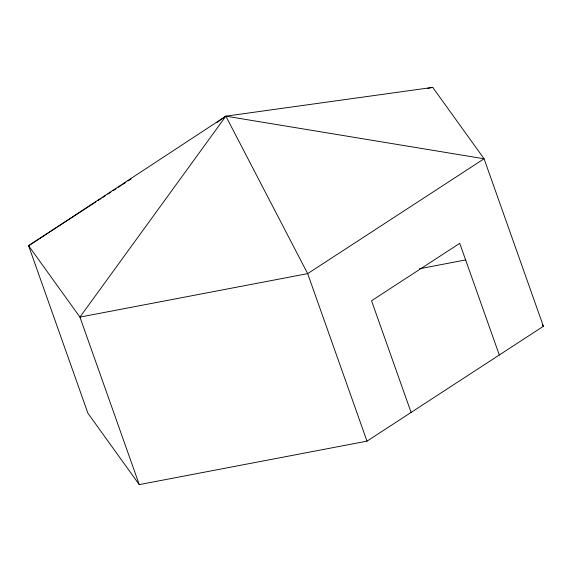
<?xml version="1.0" encoding="UTF-8"?>
<svg xmlns="http://www.w3.org/2000/svg" width="572" height="572" viewBox="0 0 572 572"><rect width="100%" height="100%" fill="white"/><g stroke="black" fill="none" stroke-linecap="round" stroke-linejoin="round"><path stroke-width="0.86" d="M216.509 122.751L225.861 116.166L432.747 87.387L484.084 158.773L543.4 326.283L366.995 441.148L139.253 484.613L87.916 413.227L28.6 245.717L225.861 116.166L484.084 158.773L307.672 273.638L79.93 317.102L28.6 245.717L95.874 201.909M98.119 200.45L101.108 198.505M102.602 197.533L105.591 195.588M107.836 194.123L110.825 192.178M113.063 190.719L116.059 188.774M118.297 187.309L121.285 185.364M122.787 184.391L125.776 182.447M128.014 180.981L131.009 179.036M427.491 88.388L432.747 87.387M419.362 268.776L465.787 259.91M542.363 324.846L543.4 326.283M499.299 354.998L459.752 243.329L371.55 300.758L411.096 412.433M366.995 441.148L307.672 273.638L225.861 116.166L79.93 317.102L139.253 484.613"/></g></svg>
